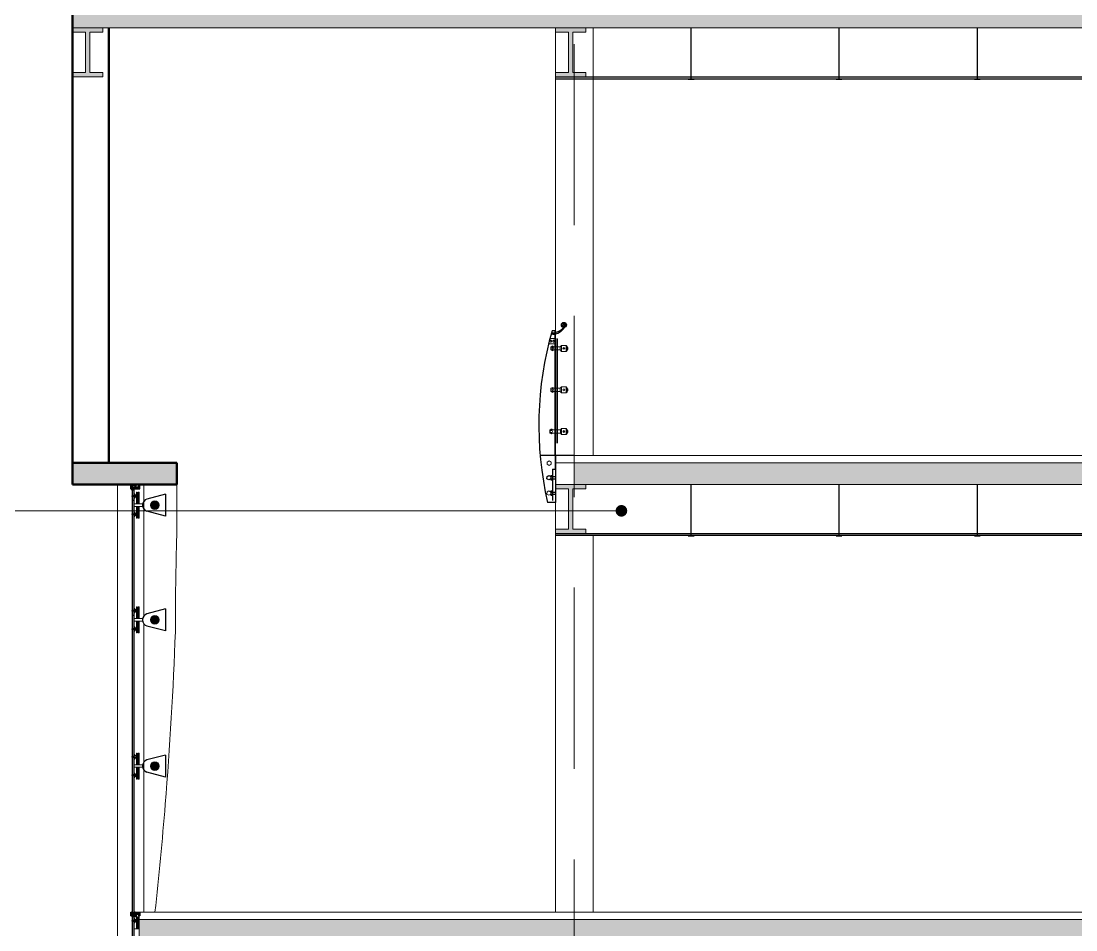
# Model space of a CAD drawing. Header units: millimetres. Extents: x 1135 to 1350, y 205 to 283.
# Drawn here: x 1302.91 to 1310.19, y 235.03 to 241.3 of the extents above; entities that cross this region are included whole.
import ezdxf

# ---------------------------------------------------------------- set-up
doc = ezdxf.new("R2010")
doc.units = ezdxf.units.MM
doc.header["$LTSCALE"] = 10
doc.linetypes.add('DASHED2', pattern=[0.375, 0.25, -0.125])
doc.layers.get('0').update_dxf_attribs({"color": 90})
for name, color, linetype in [('1', 130, 'Continuous'), ('CIEL', 8, 'Continuous'), ('DATA', 9, 'Continuous'), ('ESCALERA', 90, 'Continuous'), ('FONDO', 8, 'Continuous'), ('TEX1', 90, 'Continuous'), ('VIDRO', 140, 'Continuous')]:
    doc.layers.add(name, color=color, linetype=linetype)
for name, color, linetype, lineweight in [('A-perf', 180, 'Continuous', 9), ('cinza 03', 252, 'Continuous', 13), ('COTA', 90, 'Continuous', 9), ('HACHT', 90, 'Continuous', 9), ('linha estutura', 252, 'Continuous', 13), ('PAREDES 2', 50, 'Continuous', 50), ('pn 02', 16, 'Continuous', 20), ('PN-01', 90, 'Continuous', 13), ('TEXTOS', 90, 'Continuous', 9)]:
    doc.layers.add(name, color=color, linetype=linetype, lineweight=lineweight)

# ---------------------------------------------------------------- blocks, each defined once
blk = doc.blocks.new('A$C43351A97')
at = {"layer": 'DATA'}
for p, q in [((0, 0.99), (0, 3.49)), ((0, 3.49), (0.53, 3.49)), ((3.53, 0.99), (0, 0.99)), ((0.07, 3.4), (0.06, 3.37)), ((0.06, 3.37), (0.06, 3.05)), ((0.06, 3.05), (0.07, 3.02)), ((0.09, 3.42), (0.07, 3.4)), ((0.07, 3.31), (0.07, 3.13)), ((0.07, 3.02), (0.09, 3)), ((0.11, 2.92), (0.08, 2.9)), ((0.08, 2.9), (0.08, 2.87)), ((0.08, 2.87), (0.08, 1.13)), ((0.08, 1.13), (0.08, 1.1)), ((0.08, 1.1), (0.11, 1.08)), ((0.13, 3.43), (0.09, 3.42)), ((0.09, 3), (0.13, 2.99)), ((0.14, 2.93), (0.11, 2.92)), ((0.11, 1.08), (0.14, 1.07)), ((0.48, 3.43), (0.13, 3.43)), ((0.46, 3.42), (0.13, 3.36)), ((0.13, 3.08), (0.46, 3.02)), ((0.13, 2.99), (0.48, 2.99)), ((0.53, 2.93), (0.14, 2.93)), ((0.14, 1.07), (2.94, 1.07)), ((0.18, 3.27), (0.3, 3.34)), ((0.3, 3.09), (0.18, 3.16)), ((0.29, 3.32), (0.19, 3.26)), ((0.19, 3.18), (0.29, 3.11)), ((0.26, 2.75), (0.26, 2.19)), ((0.61, 2.75), (0.26, 2.75)), ((0.26, 2.19), (2.73, 2.19)), ((0.32, 3.27), (0.32, 3.3)), ((0.61, 3.27), (0.32, 3.27)), ((0.32, 3.17), (0.61, 3.17)), ((0.32, 3.13), (0.32, 3.17)), ((0.34, 3.32), (0.34, 3.28)), ((0.34, 3.28), (0.43, 3.28)), ((0.34, 3.15), (0.34, 3.11)), ((0.43, 3.15), (0.34, 3.15)), ((0.39, 2.38), (0.39, 2.56)), ((0.43, 3.28), (0.46, 3.42)), ((0.46, 3.02), (0.43, 3.15)), ((0.45, 2.63), (0.86, 2.63)), ((2.73, 2.31), (0.45, 2.31)), ((0.48, 3.41), (0.48, 3.43)), ((0.48, 3.39), (0.48, 3.41)), ((0.49, 3.38), (0.48, 3.39)), ((0.48, 3.03), (0.49, 3.04)), ((0.48, 3.02), (0.48, 3.03)), ((0.48, 2.99), (0.48, 3.02)), ((0.51, 3.38), (0.49, 3.38)), ((0.49, 3.04), (0.51, 3.04)), ((0.52, 3.38), (0.51, 3.38)), ((0.51, 3.04), (0.52, 3.04)), ((0.53, 3.39), (0.52, 3.38)), ((0.52, 3.04), (0.53, 3.03)), ((0.53, 3.49), (0.53, 3.41)), ((0.53, 3.41), (0.53, 3.39)), ((0.53, 3.03), (0.53, 3.02)), ((0.53, 3.02), (0.53, 2.93)), ((0.61, 3.5), (0.61, 3.27)), ((0.86, 3.5), (0.61, 3.5)), ((0.61, 3.17), (0.61, 2.75)), ((0.73, 3.38), (0.86, 3.38)), ((0.73, 2.75), (0.73, 3.38)), ((0.86, 2.75), (0.73, 2.75)), ((0.86, 3.38), (0.86, 3.5)), ((0.86, 2.63), (0.86, 2.75)), ((4.83, 4), (2.1, 3.5)), ((2.1, 4), (4.83, 3.5)), ((2.1, 4), (2.1, 3.5)), ((4.83, 4), (2.1, 4)), ((2.1, 3.5), (4.83, 3.5)), ((2.73, 2.41), (2.73, 2.31)), ((2.73, 2.19), (2.73, 2.09)), ((2.95, 2.47), (2.79, 2.47)), ((2.79, 2.03), (2.95, 2.03)), ((2.88, 2.32), (2.92, 2.31)), ((2.95, 2.39), (2.89, 2.39)), ((2.89, 2.18), (2.93, 2.19)), ((2.9, 2.39), (2.95, 2.41)), ((5.59, 2.31), (2.9, 2.31)), ((2.9, 2.19), (3.54, 2.19)), ((2.96, 2.12), (2.9, 2.12)), ((2.95, 2.09), (2.9, 2.11)), ((2.92, 2.31), (3.03, 2.31)), ((2.93, 2.19), (3.02, 2.19)), ((2.94, 1.07), (2.97, 1.08)), ((2.97, 1.08), (2.99, 1.1)), ((2.98, 3.5), (2.98, 2.42)), ((5.21, 3.5), (2.98, 3.5)), ((2.99, 1.97), (2.99, 2.08)), ((2.99, 1.1), (3, 1.13)), ((3, 1.43), (3.02, 1.49)), ((3, 1.13), (3, 1.43)), ((3.02, 1.49), (3.06, 1.54)), ((3.05, 2.16), (3.05, 1.97)), ((3.05, 1.97), (3.74, 1.97)), ((3.06, 3.42), (5.17, 3.42)), ((3.06, 2.35), (3.06, 3.42)), ((3.06, 1.54), (3.13, 1.56)), ((3.07, 1.46), (3.06, 1.43)), ((3.06, 1.43), (3.06, 1.12)), ((3.06, 1.12), (3.07, 1.09)), ((3.09, 1.48), (3.07, 1.46)), ((3.07, 1.09), (3.09, 1.06)), ((3.08, 1.38), (3.08, 1.19)), ((3.62, 1.87), (3.09, 1.87)), ((3.13, 1.49), (3.09, 1.48)), ((3.09, 1.06), (3.13, 1.05)), ((3.13, 1.56), (3.53, 1.56)), ((3.48, 1.49), (3.13, 1.49)), ((3.13, 1.05), (3.48, 1.05)), ((3.47, 1.48), (3.14, 1.43)), ((3.14, 1.14), (3.47, 1.09)), ((3.19, 1.34), (3.3, 1.41)), ((3.3, 1.15), (3.19, 1.23)), ((3.2, 1.32), (3.3, 1.39)), ((3.3, 1.18), (3.2, 1.24)), ((3.33, 1.37), (3.33, 1.33)), ((3.33, 1.33), (3.74, 1.33)), ((3.33, 1.23), (3.33, 1.2)), ((3.71, 1.23), (3.33, 1.23)), ((3.34, 1.39), (3.34, 1.35)), ((3.34, 1.35), (3.43, 1.35)), ((3.34, 1.22), (3.34, 1.18)), ((3.43, 1.22), (3.34, 1.22)), ((3.43, 1.35), (3.47, 1.48)), ((3.47, 1.09), (3.43, 1.22)), ((3.48, 1.47), (3.48, 1.49)), ((3.48, 1.46), (3.48, 1.47)), ((3.49, 1.45), (3.48, 1.46)), ((3.48, 1.09), (3.49, 1.1)), ((3.48, 1.08), (3.48, 1.09)), ((3.48, 1.05), (3.48, 1.08)), ((3.51, 1.44), (3.49, 1.45)), ((3.49, 1.1), (3.51, 1.1)), ((3.52, 1.45), (3.51, 1.44)), ((3.51, 1.1), (3.52, 1.1)), ((3.53, 1.46), (3.52, 1.45)), ((3.52, 1.1), (3.53, 1.09)), ((3.53, 1.56), (3.53, 1.47)), ((3.53, 1.47), (3.53, 1.46)), ((3.53, 1.09), (3.53, 1.08)), ((3.53, 1.08), (3.53, 0.99)), ((3.54, 2.19), (3.54, 2.09)), ((4.17, 0.88), (3.57, 0.96)), ((3.61, 2.03), (3.7, 2.03)), ((3.62, 1.51), (3.62, 1.87)), ((3.62, 1.09), (3.67, 1.09)), ((3.62, 1.03), (3.62, 1.09)), ((3.64, 2.18), (3.68, 2.19)), ((3.65, 2.19), (5.59, 2.19)), ((3.71, 2.12), (3.65, 2.12)), ((3.7, 2.09), (3.65, 2.11)), ((3.84, 1), (3.65, 1)), ((3.67, 1.09), (3.71, 1.23)), ((3.68, 2.19), (3.77, 2.19)), ((3.71, 1.87), (3.71, 1.51)), ((3.74, 1.87), (3.71, 1.87)), ((3.71, 1.51), (3.8, 1.51)), ((3.74, 1.97), (3.74, 2.08)), ((3.74, 1.33), (3.74, 1.39)), ((3.8, 2.16), (3.8, 1.94)), ((3.87, 1.33), (3.8, 1.09)), ((3.8, 1.09), (3.87, 1.09)), ((3.96, 1.49), (3.86, 1.32)), ((3.87, 1.45), (3.87, 1.33)), ((3.87, 1.09), (3.87, 1.03)), ((3.97, 1.27), (3.97, 1.05)), ((4.17, 1.34), (4.02, 1.5)), ((4.07, 1.05), (4.07, 1.27)), ((4.17, 0), (4.17, 1.5)), ((5.36, 1.5), (4.17, 1.5)), ((4.83, 3.5), (4.83, 4)), ((5.3, 3.19), (5.03, 2.71)), ((5.03, 2.71), (5.03, 2.35)), ((5.11, 2.69), (5.37, 3.14)), ((5.11, 2.35), (5.11, 2.69)), ((5.17, 3.42), (5.3, 3.19)), ((5.17, 0), (5.17, 1.5)), ((5.17, 0.86), (5.67, 0.94)), ((5.37, 3.24), (5.21, 3.5)), ((5.36, 3.5), (5.36, 3.28)), ((5.61, 3.5), (5.36, 3.5)), ((5.36, 3.1), (5.36, 2.93)), ((5.36, 1.57), (5.36, 1.4)), ((5.36, 1.23), (5.36, 1)), ((5.36, 1), (5.61, 1)), ((5.38, 3.25), (5.41, 3.25)), ((5.41, 3.13), (5.38, 3.13)), ((5.38, 1.38), (5.41, 1.38)), ((5.41, 1.25), (5.38, 1.25)), ((5.41, 3.29), (5.5, 3.29)), ((5.41, 3.25), (5.41, 3.29)), ((5.41, 3.09), (5.41, 3.13)), ((5.41, 3.1), (5.41, 3.09)), ((5.6, 3.09), (5.41, 3.09)), ((5.41, 1.41), (5.6, 1.41)), ((5.41, 1.38), (5.41, 1.41)), ((5.41, 1.21), (5.41, 1.25)), ((5.5, 1.21), (5.41, 1.21)), ((5.46, 3), (5.65, 3)), ((5.46, 2.93), (5.46, 3)), ((5.46, 1.5), (5.46, 1.57)), ((5.65, 1.5), (5.46, 1.5)), ((5.5, 3.29), (5.63, 3.16)), ((5.63, 1.34), (5.5, 1.21)), ((5.61, 3.32), (5.61, 3.5)), ((5.64, 3.29), (5.61, 3.32)), ((5.61, 1.18), (5.64, 1.21)), ((5.61, 1), (5.61, 1.18)), ((5.66, 3.31), (5.64, 3.29)), ((5.64, 1.21), (5.66, 1.19)), ((5.65, 3.5), (6.23, 3.5)), ((5.73, 3.45), (5.65, 3.47)), ((5.65, 3), (5.65, 3)), ((5.65, 3), (5.65, 2.38)), ((5.65, 2.13), (5.65, 1.5)), ((5.65, 1.03), (5.73, 1.05)), ((6.23, 1), (5.65, 1)), ((5.72, 3.31), (5.66, 3.31)), ((5.66, 1.19), (5.72, 1.19)), ((6.2, 0.94), (5.67, 0.94)), ((5.73, 3.29), (5.73, 3.45)), ((5.73, 1.05), (5.73, 1.21)), ((5.77, 1.44), (5.77, 3.06)), ((5.77, 3.06), (5.95, 3.06)), ((5.95, 1.44), (5.77, 1.44)), ((6.19, 3.45), (5.81, 3.43)), ((5.81, 3.43), (5.81, 3.29)), ((5.81, 1.21), (5.81, 1.07)), ((5.81, 1.07), (6.19, 1.05)), ((5.92, 3.23), (5.82, 3.28)), ((5.82, 1.22), (5.92, 1.27)), ((5.95, 3.06), (5.95, 3.17)), ((5.95, 1.33), (5.95, 1.44)), ((6.17, 2.25), (6.19, 2.83)), ((6.19, 1.68), (6.17, 2.25)), ((6.19, 2.83), (6.19, 3.45)), ((6.19, 1.05), (6.19, 1.68)), ((6.23, 3.5), (6.23, 1))]:
    blk.add_line(p, q, dxfattribs=at)
blk.add_circle((5.12, 3.76), 0.243, dxfattribs=at)
for centre, radius, start, end in [((0.13, 3.3), 0.0625, 90, 168.61954), ((0.13, 3.14), 0.0625, 191.38046, 270), ((0.24, 3.22), 0.0784, 135.87573, 224.12427), ((0.22, 3.22), 0.0469, 124.43657, 235.56343), ((0.3, 3.3), 0.025, 360, 124.43657), ((0.3, 3.13), 0.025, 235.56343, 360), ((0.31, 3.32), 0.0272, 0, 124.43657), ((0.31, 3.11), 0.0272, 235.56343, 360), ((0.45, 2.56), 0.0625, 90, 180), ((0.45, 2.38), 0.0625, 180, 270), ((2.79, 2.41), 0.0625, 90, 180), ((2.79, 2.09), 0.0625, 180, 270), ((2.9, 2.35), 0.041, 90, 270), ((2.89, 2.35), 0.0312, 90, 254.96712), ((2.9, 2.15), 0.041, 90, 270), ((2.9, 2.15), 0.031, 105.99545, 270.00455), ((2.95, 2.44), 0.03, 270, 90), ((2.95, 2.42), 0.0312, 270, 0), ((2.95, 2.06), 0.03, 270, 90), ((2.96, 2.08), 0.031, 359.99877, 90.00123), ((3.09, 1.97), 0.094, 179.9974, 270.00108), ((3.02, 2.16), 0.031, 360, 90), ((3.03, 2.35), 0.0312, 270, 0), ((3.05, 2.16), 0.00000125, 180, 0), ((3.14, 1.37), 0.0625, 90, 168.61954), ((3.14, 1.2), 0.0625, 191.38046, 270), ((3.24, 1.28), 0.0784, 135.87573, 224.12427), ((3.23, 1.28), 0.0469, 124.35561, 235.64439), ((3.32, 1.39), 0.0272, 360, 124.43657), ((3.31, 1.37), 0.025, 359.99613, 124.00387), ((3.31, 1.2), 0.025, 235.73155, 359.72194), ((3.32, 1.18), 0.0272, 235.56343, 360), ((3.61, 2.09), 0.0625, 180, 270), ((3.57, 1.08), 0.039, 0.1803, 180), ((3.57, 1), 0.039, 180, 262.07308), ((3.65, 2.15), 0.041, 90, 270), ((3.65, 2.15), 0.0309, 105.33705, 270.12763), ((3.74, 1.51), 0.125, 180, 270), ((3.65, 1.03), 0.03, 180, 224.98847), ((3.65, 1.03), 0.03, 224.98847, 270.01153), ((3.7, 2.06), 0.031, 270, 90), ((3.71, 2.08), 0.031, 360, 90), ((3.74, 1.94), 0.062, 270, 360), ((3.77, 2.16), 0.031, 0, 90), ((3.8, 1.45), 0.062, 360, 90), ((3.84, 1.03), 0.03, 270, 0.00477), ((3.99, 1.47), 0.037, 43.0014, 150), ((4.02, 1.25), 0.0537, 21.45883, 158.54117), ((4.02, 1.07), 0.0537, 201.45883, 338.54117), ((5.07, 2.35), 0.04, 180, 0), ((5.38, 3.28), 0.025, 180, 270), ((5.38, 3.1), 0.025, 90, 180), ((5.41, 2.93), 0.05, 180, 0), ((5.41, 1.57), 0.05, 0, 180), ((5.38, 1.4), 0.025, 180, 270), ((5.38, 1.23), 0.025, 90, 180), ((5.29, 3.19), 0.0938, 330, 30), ((5.87, 3.71), 0.337, 118.30351, 217.999), ((5.59, 2.38), 0.0625, 270, 0), ((5.59, 2.13), 0.0625, 0, 90), ((5.6, 3.13), 0.0414, 270, 45), ((5.6, 1.37), 0.0414, 315, 90), ((5.65, 3.49), 0.015, 90, 256.26192), ((5.65, 1.02), 0.015, 103.73808, 270), ((5.77, 3.3), 0.05, 166.11346, 339.89449), ((5.77, 1.2), 0.05, 20.10551, 193.88654), ((5.77, 3.29), 0.04, 180, 0), ((5.77, 1.21), 0.04, 0, 180), ((5.89, 3.17), 0.0625, 360, 60), ((5.89, 1.33), 0.0625, 300, 360)]:
    blk.add_arc(centre, radius, start, end, dxfattribs=at)

msp = doc.modelspace()

# ---------------------------------------------------------------- hatches: boundary and pattern name
at = {"layer": '1'}
h = msp.add_hatch(dxfattribs=at)
h.set_pattern_fill('LINE', color=256, scale=0.022502, angle=45, style=0)
h.set_pattern_definition([(45, (1113.0071196, 270.6107333), (-0.001988936716, 0.001988936716), [])])
h.paths.add_polyline_path([(1303.8635, 237.9582, 0.528848), (1303.8252, 237.9842), (1303.8091, 237.9677, 1.19142)])
h = msp.add_hatch(dxfattribs=at)
h.set_pattern_fill('LINE', color=256, scale=0.022502, angle=45, style=0)
h.set_pattern_definition([(45, (1113.0071196, 269.8192487), (-0.001988936716, 0.001988936716), [])])
h.paths.add_polyline_path([(1303.8635, 237.1667, 0.528848), (1303.8252, 237.1927), (1303.8091, 237.1762, 1.19142)])
h = msp.add_hatch(dxfattribs=at)
h.set_pattern_fill('LINE', color=256, scale=0.022502, angle=45, style=0)
h.set_pattern_definition([(45, (1113.0071196, 268.8109154), (-0.001988936716, 0.001988936716), [])])
h.paths.add_polyline_path([(1303.8635, 236.1583, 0.528848), (1303.8252, 236.1844), (1303.8091, 236.1679, 1.19142)])
at = {"layer": 'cinza 03'}
h = msp.add_hatch(dxfattribs=at)
h.set_pattern_fill('LINE', color=256, scale=0.014873, angle=90, style=0)
h.set_pattern_definition([(90, (-1957.9210344, -1192.6279192), (0.0018591344764, 1e-19), [])])
h.paths.add_polyline_path([(1306.6143, 239.0398), (1306.6076, 239.0398), (1306.6076, 239.1049), (1306.6143, 239.1049)])
h.paths.add_polyline_path([(1306.6143, 238.4661), (1306.6076, 238.4661), (1306.6076, 239.0398), (1306.6143, 239.0398)])
h.paths.add_polyline_path([(1306.6143, 238.3865), (1306.6076, 238.3865), (1306.6076, 238.4661), (1306.6143, 238.4661)])
h = msp.add_hatch(color=256, dxfattribs=at)
edge = h.paths.add_edge_path()
edge.add_arc((1306.6568, 239.0398), 0.00205, 0, 360)
at = {"layer": 'ESCALERA', "ltscale": 0.1}
h = msp.add_hatch(color=256, dxfattribs=at)
h.paths.add_polyline_path([(1306.6568, 239.2186, -0.429246), (1306.6749, 239.2014, -0.019142), (1306.6748, 239.2001), (1306.6568, 239.2001)])
h.paths.add_polyline_path([(1306.6568, 239.2186), (1306.6568, 239.2001), (1306.6406, 239.2001, -0.019142), (1306.6406, 239.2014, -0.399339)])
h.paths.add_polyline_path([(1306.6568, 239.2001), (1306.6748, 239.2001, -0.406762), (1306.6568, 239.1843)])
h.paths.add_polyline_path([(1306.6406, 239.2014, -0.060174), (1306.641, 239.2055), (1306.6568, 239.1979), (1306.6568, 239.1843, -0.399339)])
at = {"layer": 'HACHT'}
h = msp.add_hatch(color=256, dxfattribs=at)
h.paths.add_polyline_path([(1303.9874, 238.25), (1303.2681, 238.25), (1303.2681, 238.1), (1303.6713, 238.1, -0.263734), (1303.6746, 238.1), (1303.9874, 238.1)])
h.paths.add_polyline_path([(1303.9874, 244.6), (1303.6746, 244.6, -0.263734), (1303.6713, 244.6), (1303.2681, 244.6), (1303.2681, 244.4), (1303.9874, 244.4)])
h.paths.add_polyline_path([(1314.7287, 241.4), (1303.2681, 241.4), (1303.2681, 241.25), (1303.4781, 241.25), (1314.7287, 241.25)])
h.paths.add_polyline_path([(1317.4037, 241.4), (1314.7287, 241.4), (1314.7287, 241.25), (1317.4037, 241.25)])
h.paths.add_polyline_path([(1324.6001, 242.9676), (1325.4787, 242.9676), (1325.4787, 243.1176), (1324.2787, 243.1176), (1324.2787, 242.9324), (1324.0087, 242.9324), (1324.0087, 242.7471), (1323.7387, 242.7471), (1323.7387, 242.5618), (1323.4687, 242.5618), (1323.4687, 242.3765), (1323.1987, 242.3765), (1323.1987, 242.1912), (1322.9287, 242.1912), (1322.9287, 242.0059), (1322.6587, 242.0059), (1322.6587, 241.8206), (1322.3887, 241.8206), (1322.3887, 241.6353), (1322.1187, 241.6353), (1322.1187, 241.4), (1318.2287, 241.4), (1318.2287, 241.25), (1322.0244, 241.25), (1322.0973, 241.25)])
h.paths.add_polyline_path([(1324.6001, 246.1176), (1325.4787, 246.1176), (1325.4787, 246.2676), (1324.2787, 246.2676), (1324.2787, 246.0824), (1324.0087, 246.0824), (1324.0087, 245.8971), (1323.7387, 245.8971), (1323.7387, 245.7118), (1323.4687, 245.7118), (1323.4687, 245.5265), (1323.1987, 245.5265), (1323.1987, 245.3412), (1322.9287, 245.3412), (1322.9287, 245.1559), (1322.6587, 245.1559), (1322.6587, 244.9706), (1322.3887, 244.9706), (1322.3887, 244.7853), (1322.1187, 244.7853), (1322.1187, 244.55), (1318.2287, 244.55), (1318.2287, 244.35), (1322.0244, 244.35)])
h.paths.add_polyline_path([(1317.4037, 247.7), (1303.7287, 247.7), (1303.7287, 247.5524), (1303.7294, 247.55), (1317.4037, 247.55)])
h.paths.add_polyline_path([(1324.6001, 249.2676), (1325.4787, 249.2676), (1325.4787, 249.4176), (1324.2787, 249.4176), (1324.2787, 249.2324), (1324.0087, 249.2324), (1324.0087, 249.0471), (1323.7387, 249.0471), (1323.7387, 248.8618), (1323.4687, 248.8618), (1323.4687, 248.6765), (1323.1987, 248.6765), (1323.1987, 248.4912), (1322.9287, 248.4912), (1322.9287, 248.3059), (1322.6587, 248.3059), (1322.6587, 248.1206), (1322.3887, 248.1206), (1322.3887, 247.9353), (1322.1187, 247.9353), (1322.1187, 247.7), (1318.2287, 247.7), (1318.2287, 247.55), (1322.0244, 247.55), (1322.0973, 247.55)])
h.paths.add_polyline_path([(1322.1076, 241.5044), (1322.339, 241.5044), (1322.339, 241.6844), (1322.1076, 241.6844)], flags=25)
h.paths.add_polyline_path([(1322.1076, 247.8044), (1322.339, 247.8044), (1322.339, 247.9844), (1322.1076, 247.9844)], flags=25)
h = msp.add_hatch(color=256, dxfattribs=at)
h.paths.add_polyline_path([(1317.4037, 231.95), (1314.7287, 231.95), (1314.7287, 231.8), (1314.8337, 231.8), (1317.4037, 231.8)])
h.paths.add_polyline_path([(1322.7287, 232.2333), (1322.7287, 232.5559), (1322.6587, 232.5559), (1322.6587, 232.3706), (1322.3887, 232.3706), (1322.3887, 232.1853), (1322.1187, 232.1853), (1322.1187, 231.95), (1318.2287, 231.95), (1318.2287, 231.75), (1322.0244, 231.75)])
h.paths.add_polyline_path([(1324.6001, 233.5176), (1325.4787, 233.5176), (1325.4787, 233.6676), (1324.2787, 233.6676), (1324.2787, 233.4824), (1324.0087, 233.4824), (1324.0087, 233.2971), (1323.7387, 233.2971), (1323.7387, 233.1118), (1323.4687, 233.1118), (1323.4687, 232.9265), (1323.1987, 232.9265), (1323.1987, 232.7412), (1322.9287, 232.7412), (1322.9287, 232.5559), (1322.7287, 232.5559), (1322.7287, 232.2333)])
h.paths.add_polyline_path([(1324.6001, 236.6676), (1325.4787, 236.6676), (1325.4787, 236.8176), (1324.2787, 236.8176), (1324.2787, 236.6324), (1324.0087, 236.6324), (1324.0087, 236.4471), (1323.7387, 236.4471), (1323.7387, 236.2618), (1323.4687, 236.2618), (1323.4687, 236.0765), (1323.1987, 236.0765), (1323.1987, 235.8912), (1322.9287, 235.8912), (1322.9287, 235.7059), (1322.7287, 235.7059), (1322.7287, 235.3833)])
h.paths.add_polyline_path([(1322.7287, 235.3833), (1322.7287, 235.7059), (1322.6587, 235.7059), (1322.6587, 235.5206), (1322.3887, 235.5206), (1322.3887, 235.3353), (1322.1187, 235.3353), (1322.1187, 235.1), (1318.2287, 235.1), (1318.2287, 234.95), (1322.0244, 234.95), (1322.0973, 234.95)])
h.paths.add_polyline_path([(1317.4037, 235.1), (1314.7287, 235.1), (1314.7287, 234.95), (1314.8337, 234.95), (1317.4037, 234.95)])
h.paths.add_polyline_path([(1314.7287, 235.1), (1306.7287, 235.1), (1306.7287, 234.95), (1306.8087, 234.95), (1314.7287, 234.95)])
h.paths.add_polyline_path([(1306.7287, 235.1), (1303.7287, 235.1), (1303.7287, 234.95), (1306.7287, 234.95)])
h.paths.add_polyline_path([(1306.7287, 238.25), (1306.7287, 238.1), (1306.8087, 238.1), (1314.7287, 238.1), (1314.7287, 238.25)])
h.paths.add_polyline_path([(1317.4037, 238.25), (1314.7287, 238.25), (1314.7287, 238.1), (1314.8337, 238.1), (1317.4037, 238.1)])
h.paths.add_polyline_path([(1322.7287, 238.5333), (1322.7287, 238.8559), (1322.6587, 238.8559), (1322.6587, 238.6706), (1322.3887, 238.6706), (1322.3887, 238.4853), (1322.1187, 238.4853), (1322.1187, 238.25), (1318.2287, 238.25), (1318.2287, 238.05), (1322.0244, 238.05)])
at = {"layer": 'pn 02'}
for points in [[(1303.2681, 240.9425), (1303.2681, 240.9125), (1303.4781, 240.9125), (1303.4781, 240.9425), (1303.3881, 240.9425), (1303.3881, 241.22), (1303.4781, 241.22), (1303.4781, 241.25), (1303.2681, 241.25), (1303.2681, 241.22), (1303.3581, 241.22), (1303.3581, 240.9425)], [(1306.5987, 240.9425), (1306.5987, 240.9125), (1306.8087, 240.9125), (1306.8087, 240.9425), (1306.7187, 240.9425), (1306.7187, 241.22), (1306.8087, 241.22), (1306.8087, 241.25), (1306.5987, 241.25), (1306.5987, 241.22), (1306.6887, 241.22), (1306.6887, 240.9425)], [(1306.5987, 237.7925), (1306.5987, 237.7625), (1306.8087, 237.7625), (1306.8087, 237.7925), (1306.7187, 237.7925), (1306.7187, 238.07), (1306.8087, 238.07), (1306.8087, 238.1), (1306.5987, 238.1), (1306.5987, 238.07), (1306.6887, 238.07), (1306.6887, 237.7925)]]:
    msp.add_hatch(color=256, dxfattribs=at).paths.add_polyline_path(points)

# ---------------------------------------------------------------- linework, layer by layer
for p, q in [((1303.91, 238.0341), (1303.7812, 238.0003)), ((1303.91, 238.0341), (1303.91, 237.8822)), ((1303.91, 237.8822), (1303.7812, 237.916)), ((1303.91, 237.2426), (1303.7812, 237.2088)), ((1303.91, 237.2426), (1303.91, 237.0907)), ((1303.91, 237.0907), (1303.7812, 237.1245)), ((1303.91, 236.2343), (1303.7812, 236.2005)), ((1303.91, 236.2343), (1303.91, 236.0824)), ((1303.91, 236.0824), (1303.7812, 236.1162))]:
    msp.add_line(p, q)
for centre in [(1303.7944, 237.9582), (1303.7944, 237.1667), (1303.7944, 236.1583)]:
    msp.add_arc(centre, 0.0442, 107.41068, 252.58932)
at = {"layer": 'A-perf'}
for p, q in [((1303.76, 237.3864), (1303.76, 238.1)), ((1303.9874, 237.75), (1303.9874, 238.1)), ((1303.76, 237.1944), (1303.76, 237.3864)), ((1303.76, 235.9422), (1303.76, 237.1389)), ((1303.76, 235.15), (1303.76, 235.9422))]:
    msp.add_line(p, q, dxfattribs=at)
at = {"layer": 'A-perf', "color": 8}
for centre, radius in [((1303.8355, 237.9582), 0.03), ((1303.8355, 237.9582), 0.028), ((1303.8355, 237.1667), 0.03), ((1303.8355, 237.1667), 0.028), ((1303.8355, 236.1583), 0.03), ((1303.8355, 236.1583), 0.028)]:
    msp.add_circle(centre, radius, dxfattribs=at)
at = {"layer": 'A-perf'}
for centre, radius, start, end in [((1328.4826, 237.045), 24.5054, 178.35147, 179.90334), ((1277.3659, 238.0426), 26.6286, 355.37318, 357.94196), ((1277.3659, 238.0426), 26.6286, 353.76369, 355.37318)]:
    msp.add_arc(centre, radius, start, end, dxfattribs=at)
at = {"layer": 'CIEL'}
for p, q in [((1306.5987, 240.9125), (1314.5727, 240.9125)), ((1306.5987, 240.9), (1314.5727, 240.9)), ((1307.5156, 240.8957), (1307.5554, 240.8957)), ((1308.5355, 240.8957), (1308.5752, 240.8957)), ((1309.49, 240.8957), (1309.5297, 240.8957)), ((1306.5987, 237.7625), (1314.5727, 237.7625)), ((1306.5987, 237.75), (1314.5727, 237.75)), ((1307.5156, 237.7457), (1307.5554, 237.7457)), ((1308.5355, 237.7457), (1308.5752, 237.7457)), ((1309.49, 237.7457), (1309.5297, 237.7457))]:
    msp.add_line(p, q, dxfattribs=at)
at = {"layer": 'cinza 03'}
for p, q in [((1306.5965, 239.1074), (1306.5609, 239.1074)), ((1306.6131, 239.1049), (1306.6076, 239.1049)), ((1306.5965, 239.0714), (1306.5518, 239.0714)), ((1306.6311, 239.0512), (1306.5665, 239.0512)), ((1306.5665, 239.0512), (1306.5665, 239.0286)), ((1306.5665, 239.0286), (1306.6311, 239.0286)), ((1306.6404, 239.0604), (1306.6311, 239.0512)), ((1306.6311, 239.0286), (1306.6311, 239.0512)), ((1306.6311, 239.0286), (1306.6404, 239.0189)), ((1306.6733, 239.0604), (1306.6404, 239.0604)), ((1306.6404, 239.0604), (1306.6404, 239.0189)), ((1306.6733, 239.0189), (1306.6404, 239.0189)), ((1306.68, 239.0522), (1306.6733, 239.0604)), ((1306.6733, 239.0604), (1306.6733, 239.0189)), ((1306.6733, 239.0189), (1306.68, 239.0254)), ((1306.68, 239.0522), (1306.68, 239.0254)), ((1306.6845, 239.0466), (1306.68, 239.0466)), ((1306.6845, 239.0325), (1306.68, 239.0325)), ((1306.6845, 239.0466), (1306.6845, 239.0325)), ((1306.6311, 238.7644), (1306.5665, 238.7644)), ((1306.5665, 238.7644), (1306.5665, 238.7418)), ((1306.5665, 238.7418), (1306.6311, 238.7418)), ((1306.6404, 238.7736), (1306.6311, 238.7644)), ((1306.6311, 238.7418), (1306.6311, 238.7644)), ((1306.6311, 238.7418), (1306.6404, 238.7321)), ((1306.6733, 238.7736), (1306.6404, 238.7736)), ((1306.6404, 238.7736), (1306.6404, 238.7321)), ((1306.6733, 238.7321), (1306.6404, 238.7321)), ((1306.68, 238.7654), (1306.6733, 238.7736)), ((1306.6733, 238.7736), (1306.6733, 238.7321)), ((1306.6733, 238.7321), (1306.68, 238.7386)), ((1306.68, 238.7654), (1306.68, 238.7386)), ((1306.6845, 238.7598), (1306.68, 238.7598)), ((1306.6845, 238.7457), (1306.68, 238.7457)), ((1306.6845, 238.7598), (1306.6845, 238.7457)), ((1306.5594, 238.4774), (1306.6351, 238.4774)), ((1306.5594, 238.4774), (1306.5594, 238.4547)), ((1306.5594, 238.4547), (1306.6351, 238.4547)), ((1306.6404, 238.487), (1306.6351, 238.4774)), ((1306.6351, 238.4547), (1306.6351, 238.4774)), ((1306.6404, 238.4454), (1306.6351, 238.4547)), ((1306.6404, 238.487), (1306.6404, 238.4454)), ((1306.6733, 238.487), (1306.6404, 238.487)), ((1306.6733, 238.4454), (1306.6404, 238.4454)), ((1306.68, 238.4787), (1306.6733, 238.487)), ((1306.6733, 238.487), (1306.6733, 238.4454)), ((1306.6733, 238.4454), (1306.68, 238.4519)), ((1306.68, 238.4787), (1306.68, 238.4519)), ((1306.6845, 238.4732), (1306.68, 238.4732)), ((1306.6845, 238.4591), (1306.68, 238.4591)), ((1306.6845, 238.4732), (1306.6845, 238.4591))]:
    msp.add_line(p, q, dxfattribs=at)
for points in [[(1306.5667, 239.0955), (1306.5721, 239.0924), (1306.5721, 239.0862), (1306.5667, 239.083), (1306.5613, 239.0862), (1306.5613, 239.0924)], [(1306.5864, 239.0955), (1306.5918, 239.0924), (1306.5918, 239.0862), (1306.5864, 239.083), (1306.581, 239.0862), (1306.581, 239.0924)]]:
    msp.add_lwpolyline(points, close=True, dxfattribs=at)
for centre, radius in [((1306.5667, 239.0893), 0.00624), ((1306.5864, 239.0893), 0.00624), ((1306.5799, 239.04), 0.00624), ((1306.6568, 239.0398), 0.00624), ((1306.6568, 239.0398), 0.00205), ((1306.5799, 238.7531), 0.00624), ((1306.6568, 238.7529), 0.00624), ((1306.5714, 238.4661), 0.00764), ((1306.6568, 238.4663), 0.00624), ((1306.6568, 238.4663), 0.00205)]:
    msp.add_circle(centre, radius, dxfattribs=at)
for centre, radius, start, end in [((1306.5795, 239.051), 0.00604, 1.59643, 178.40357), ((1306.5795, 239.0287), 0.00604, 180.75658, 359.24342), ((1306.5795, 238.7642), 0.00604, 1.59643, 178.40357), ((1306.5795, 238.7419), 0.00604, 180.75658, 359.24342), ((1306.5711, 238.4557), 0.00487, 191.14955, 348.85045), ((1306.5718, 238.4774), 0.00487, 359.77035, 180.22965)]:
    msp.add_arc(centre, radius, start, end, dxfattribs=at)
at = {"layer": 'COTA'}
msp.add_line((1307.0171, 237.919), (1299.4804, 237.919), dxfattribs=at)
at = {"layer": 'COTA', "const_width": 0.04}
msp.add_lwpolyline([(1307.0542, 237.939, 1), (1307.0542, 237.899, 1)], format="xyb", close=True, dxfattribs=at)
at = {"layer": 'ESCALERA'}
for p, q in [((1306.5965, 239.1614), (1306.5755, 239.1614)), ((1306.578, 239.1465), (1306.578, 239.1371)), ((1306.5965, 238.3001), (1306.5965, 239.1614)), ((1306.5965, 238.3001), (1306.4939, 238.3001)), ((1306.5965, 238.3001), (1306.5965, 238.206)), ((1306.7301, 238.3001), (1306.5965, 238.3001)), ((1306.5987, 238.3), (1306.5987, 237.9772)), ((1306.5685, 238.163), (1306.5799, 238.163)), ((1306.5685, 238.163), (1306.5685, 238.1329)), ((1306.5685, 238.1554), (1306.5987, 238.1554)), ((1306.5799, 238.206), (1306.5799, 237.9895)), ((1306.5799, 238.206), (1306.5987, 238.206)), ((1306.5685, 238.1402), (1306.5987, 238.1402)), ((1306.5685, 238.1329), (1306.5799, 238.1329)), ((1306.5685, 238.0564), (1306.5799, 238.0564)), ((1306.5685, 238.0564), (1306.5685, 238.0263)), ((1306.5685, 238.0488), (1306.5987, 238.0488)), ((1306.5685, 238.0336), (1306.5987, 238.0336)), ((1306.5685, 238.0263), (1306.5799, 238.0263)), ((1306.5987, 237.9772), (1306.5447, 237.9772))]:
    msp.add_line(p, q, dxfattribs=at)
msp.add_lwpolyline([(1306.5671, 238.1402), (1306.554, 238.1328), (1306.5409, 238.1404), (1306.541, 238.1555), (1306.5542, 238.163), (1306.5672, 238.1554)], close=True, dxfattribs=at)
msp.add_circle((1306.6577, 239.2014), 0.0172, dxfattribs=at)
for centre, radius, start, end in [((1306.5753, 239.2505), 0.104, 271.46779, 321.73993), ((1306.5753, 239.2411), 0.104, 271.46779, 326.97477), ((1308.872, 238.5092), 2.3873, 164.14618, 192.87491)]:
    msp.add_arc(centre, radius, start, end, dxfattribs=at)
at = {"layer": 'FONDO'}
for p, q in [((1307.5355, 240.8957), (1307.5355, 241.25)), ((1308.5554, 240.8957), (1308.5554, 241.25)), ((1309.5098, 240.8957), (1309.5098, 241.25)), ((1307.5355, 237.7457), (1307.5355, 238.1)), ((1308.5554, 237.7457), (1308.5554, 238.1)), ((1309.5098, 237.7457), (1309.5098, 238.1))]:
    msp.add_line(p, q, dxfattribs=at)
at = {"layer": 'linha estutura', "linetype": 'DASHED2', "ltscale": 0.5}
msp.add_line((1306.7287, 280.5143), (1306.7287, 205.1185), dxfattribs=at)
at = {"layer": 'linha estutura'}
for p, q in [((1306.5987, 238.3), (1306.5987, 237.75)), ((1306.5987, 238.3), (1306.5987, 238.05)), ((1303.76, 235.15), (1303.8369, 235.15))]:
    msp.add_line(p, q, dxfattribs=at)
at = {"layer": 'PAREDES 2'}
for p, q in [((1303.2681, 238.1), (1303.2681, 244.6)), ((1303.5181, 238.25), (1303.5181, 241.25)), ((1303.9874, 238.25), (1303.2681, 238.25)), ((1303.9874, 238.1), (1303.9874, 238.25)), ((1303.2681, 238.1), (1303.9874, 238.1))]:
    msp.add_line(p, q, dxfattribs=at)
at = {"layer": 'pn 02'}
for p, q in [((1303.2681, 241.25), (1317.4037, 241.25)), ((1306.5987, 238.3), (1317.2537, 238.3)), ((1306.5987, 238.25), (1317.4037, 238.25)), ((1306.5987, 238.1), (1317.4037, 238.1)), ((1303.7287, 235.15), (1317.2537, 235.15)), ((1303.7287, 234.9), (1303.7287, 235.15)), ((1303.7287, 235.1), (1317.4037, 235.1))]:
    msp.add_line(p, q, dxfattribs=at)
at = {"layer": 'pn 02', "linetype": 'Continuous'}
for points in [[(1303.2681, 240.9425), (1303.2681, 240.9125), (1303.4781, 240.9125), (1303.4781, 240.9425), (1303.3881, 240.9425), (1303.3881, 241.22), (1303.4781, 241.22), (1303.4781, 241.25), (1303.2681, 241.25), (1303.2681, 241.22), (1303.3581, 241.22), (1303.3581, 240.9425)], [(1306.5987, 240.9425), (1306.5987, 240.9125), (1306.8087, 240.9125), (1306.8087, 240.9425), (1306.7187, 240.9425), (1306.7187, 241.22), (1306.8087, 241.22), (1306.8087, 241.25), (1306.5987, 241.25), (1306.5987, 241.22), (1306.6887, 241.22), (1306.6887, 240.9425)], [(1306.5987, 237.7925), (1306.5987, 237.7625), (1306.8087, 237.7625), (1306.8087, 237.7925), (1306.7187, 237.7925), (1306.7187, 238.07), (1306.8087, 238.07), (1306.8087, 238.1), (1306.5987, 238.1), (1306.5987, 238.07), (1306.6887, 238.07), (1306.6887, 237.7925)]]:
    msp.add_lwpolyline(points, close=True, dxfattribs=at)
at = {"layer": 'PN-01'}
for p, q in [((1306.5987, 241.25), (1306.5987, 238.3)), ((1306.8587, 241.25), (1306.8587, 238.3)), ((1303.5787, 238.1), (1303.5787, 234.9)), ((1303.7147, 238.0213), (1303.6751, 238.0213)), ((1303.6854, 238.0254), (1303.68, 238.0281)), ((1303.6851, 238.0242), (1303.68, 238.0267)), ((1303.7147, 238.0226), (1303.68, 238.0226)), ((1303.7147, 238.0201), (1303.68, 238.0201)), ((1303.6851, 238.0185), (1303.68, 238.016)), ((1303.6854, 238.0172), (1303.68, 238.0146)), ((1303.7147, 238.0226), (1303.6809, 238.0226)), ((1303.69, 238.0242), (1303.6851, 238.0242)), ((1303.69, 238.0185), (1303.6851, 238.0185)), ((1303.69, 238.0254), (1303.6854, 238.0254)), ((1303.69, 238.0172), (1303.6854, 238.0172)), ((1303.6958, 238.037), (1303.69, 238.037)), ((1303.6958, 238.0064), (1303.69, 238.0064)), ((1303.6998, 238.0299), (1303.6958, 238.037)), ((1303.6998, 238.0135), (1303.6958, 238.0064)), ((1303.7084, 238.0299), (1303.6998, 238.0299)), ((1303.7084, 238.0135), (1303.6998, 238.0135)), ((1303.7084, 238.0476), (1303.7084, 237.9667)), ((1303.7147, 238.0476), (1303.7084, 238.0476)), ((1303.7147, 238.0364), (1303.7084, 238.0364)), ((1303.7147, 238.0062), (1303.7084, 238.0062)), ((1303.7147, 238.0476), (1303.7147, 237.9667)), ((1303.7209, 238.0298), (1303.7147, 238.0338)), ((1303.7209, 238.0128), (1303.7147, 238.0088)), ((1303.7165, 238.0326), (1303.7165, 238.01)), ((1303.7178, 238.0318), (1303.7178, 238.0108)), ((1303.719, 238.031), (1303.719, 238.0116)), ((1303.7209, 238.0476), (1303.7272, 238.0476)), ((1303.7209, 238.0476), (1303.7209, 238.038)), ((1303.7209, 238.038), (1303.7209, 238.0047)), ((1303.7209, 238.0047), (1303.7209, 237.9667)), ((1303.7272, 238.0476), (1303.7272, 237.9667)), ((1303.7507, 237.9667), (1303.69, 237.9667)), ((1303.7507, 237.9496), (1303.69, 237.9496)), ((1303.7147, 237.9925), (1303.7084, 237.9925)), ((1303.7084, 237.8687), (1303.7084, 237.9496)), ((1303.7147, 237.8687), (1303.7147, 237.9496)), ((1303.7209, 237.9925), (1303.7272, 237.9925)), ((1303.7209, 237.9116), (1303.7209, 237.9496)), ((1303.7272, 237.8687), (1303.7272, 237.9496)), ((1303.7147, 237.895), (1303.6751, 237.895)), ((1303.6854, 237.8991), (1303.68, 237.9017)), ((1303.6851, 237.8978), (1303.68, 237.9003)), ((1303.7147, 237.8962), (1303.68, 237.8962)), ((1303.7147, 237.8937), (1303.68, 237.8937)), ((1303.6851, 237.8921), (1303.68, 237.8896)), ((1303.6854, 237.8909), (1303.68, 237.8882)), ((1303.7147, 237.8937), (1303.6809, 237.8937)), ((1303.69, 237.8978), (1303.6851, 237.8978)), ((1303.69, 237.8921), (1303.6851, 237.8921)), ((1303.69, 237.8991), (1303.6854, 237.8991)), ((1303.69, 237.8909), (1303.6854, 237.8909)), ((1303.6958, 237.9099), (1303.69, 237.9099)), ((1303.6958, 237.8793), (1303.69, 237.8793)), ((1303.6998, 237.9028), (1303.6958, 237.9099)), ((1303.6998, 237.8864), (1303.6958, 237.8793)), ((1303.7084, 237.9028), (1303.6998, 237.9028)), ((1303.7084, 237.8864), (1303.6998, 237.8864)), ((1303.7147, 237.9238), (1303.7084, 237.9238)), ((1303.7147, 237.9101), (1303.7084, 237.9101)), ((1303.7147, 237.8799), (1303.7084, 237.8799)), ((1303.7147, 237.8687), (1303.7084, 237.8687)), ((1303.7209, 237.9035), (1303.7147, 237.9075)), ((1303.7209, 237.8865), (1303.7147, 237.8825)), ((1303.7165, 237.8837), (1303.7165, 237.9063)), ((1303.7178, 237.8845), (1303.7178, 237.9055)), ((1303.719, 237.8853), (1303.719, 237.9047)), ((1303.7209, 237.9238), (1303.7272, 237.9238)), ((1303.7209, 237.8783), (1303.7209, 237.9116)), ((1303.7209, 237.8687), (1303.7209, 237.8783)), ((1303.7209, 237.8687), (1303.7272, 237.8687)), ((1306.5987, 237.75), (1306.5987, 235.15)), ((1306.8587, 237.75), (1306.8587, 235.15)), ((1303.7147, 237.2298), (1303.6751, 237.2298)), ((1303.6854, 237.234), (1303.68, 237.2366)), ((1303.6851, 237.2327), (1303.68, 237.2352)), ((1303.7147, 237.2311), (1303.68, 237.2311)), ((1303.7147, 237.2286), (1303.68, 237.2286)), ((1303.6851, 237.227), (1303.68, 237.2245)), ((1303.6854, 237.2257), (1303.68, 237.2231)), ((1303.7147, 237.2311), (1303.6809, 237.2311)), ((1303.69, 237.2327), (1303.6851, 237.2327)), ((1303.69, 237.227), (1303.6851, 237.227)), ((1303.69, 237.234), (1303.6854, 237.234)), ((1303.69, 237.2257), (1303.6854, 237.2257)), ((1303.6958, 237.2455), (1303.69, 237.2455)), ((1303.6958, 237.2149), (1303.69, 237.2149)), ((1303.6998, 237.2384), (1303.6958, 237.2455)), ((1303.6998, 237.222), (1303.6958, 237.2149)), ((1303.7084, 237.2384), (1303.6998, 237.2384)), ((1303.7084, 237.222), (1303.6998, 237.222)), ((1303.7084, 237.2561), (1303.7084, 237.1752)), ((1303.7147, 237.2561), (1303.7084, 237.2561)), ((1303.7147, 237.2449), (1303.7084, 237.2449)), ((1303.7147, 237.2147), (1303.7084, 237.2147)), ((1303.7147, 237.201), (1303.7084, 237.201)), ((1303.7147, 237.2561), (1303.7147, 237.1752)), ((1303.7209, 237.2383), (1303.7147, 237.2423)), ((1303.7209, 237.2213), (1303.7147, 237.2173)), ((1303.7165, 237.2411), (1303.7165, 237.2185)), ((1303.7178, 237.2403), (1303.7178, 237.2193)), ((1303.719, 237.2395), (1303.719, 237.2201)), ((1303.7209, 237.2561), (1303.7272, 237.2561)), ((1303.7209, 237.2561), (1303.7209, 237.2465)), ((1303.7209, 237.2465), (1303.7209, 237.2132)), ((1303.7209, 237.2132), (1303.7209, 237.1752)), ((1303.7209, 237.201), (1303.7272, 237.201)), ((1303.7272, 237.2561), (1303.7272, 237.1752)), ((1303.7507, 237.1752), (1303.69, 237.1752)), ((1303.7507, 237.1581), (1303.69, 237.1581)), ((1303.7084, 237.0772), (1303.7084, 237.1581)), ((1303.7147, 237.1323), (1303.7084, 237.1323)), ((1303.7147, 237.0772), (1303.7147, 237.1581)), ((1303.7209, 237.1201), (1303.7209, 237.1581)), ((1303.7209, 237.1323), (1303.7272, 237.1323)), ((1303.7272, 237.0772), (1303.7272, 237.1581)), ((1303.7147, 237.1035), (1303.6751, 237.1035)), ((1303.6854, 237.1076), (1303.68, 237.1103)), ((1303.6851, 237.1064), (1303.68, 237.1089)), ((1303.7147, 237.1047), (1303.68, 237.1047)), ((1303.7147, 237.1022), (1303.68, 237.1022)), ((1303.6851, 237.1006), (1303.68, 237.0981)), ((1303.6854, 237.0994), (1303.68, 237.0967)), ((1303.7147, 237.1022), (1303.6809, 237.1022)), ((1303.69, 237.1064), (1303.6851, 237.1064)), ((1303.69, 237.1006), (1303.6851, 237.1006)), ((1303.69, 237.1076), (1303.6854, 237.1076)), ((1303.69, 237.0994), (1303.6854, 237.0994)), ((1303.6958, 237.1184), (1303.69, 237.1184)), ((1303.6958, 237.0878), (1303.69, 237.0878)), ((1303.6998, 237.1113), (1303.6958, 237.1184)), ((1303.6998, 237.0949), (1303.6958, 237.0878)), ((1303.7084, 237.1113), (1303.6998, 237.1113)), ((1303.7084, 237.0949), (1303.6998, 237.0949)), ((1303.7147, 237.1186), (1303.7084, 237.1186)), ((1303.7147, 237.0884), (1303.7084, 237.0884)), ((1303.7147, 237.0772), (1303.7084, 237.0772)), ((1303.7209, 237.112), (1303.7147, 237.116)), ((1303.7209, 237.095), (1303.7147, 237.091)), ((1303.7165, 237.0922), (1303.7165, 237.1148)), ((1303.7178, 237.093), (1303.7178, 237.114)), ((1303.719, 237.0938), (1303.719, 237.1132)), ((1303.7209, 237.0868), (1303.7209, 237.1201)), ((1303.7209, 237.0772), (1303.7209, 237.0868)), ((1303.7209, 237.0772), (1303.7272, 237.0772)), ((1303.7147, 236.2215), (1303.6751, 236.2215)), ((1303.6854, 236.2256), (1303.68, 236.2283)), ((1303.6851, 236.2244), (1303.68, 236.2269)), ((1303.7147, 236.2228), (1303.68, 236.2228)), ((1303.7147, 236.2203), (1303.68, 236.2203)), ((1303.6851, 236.2186), (1303.68, 236.2161)), ((1303.6854, 236.2174), (1303.68, 236.2147)), ((1303.7147, 236.2228), (1303.6809, 236.2228)), ((1303.69, 236.2244), (1303.6851, 236.2244)), ((1303.69, 236.2186), (1303.6851, 236.2186)), ((1303.69, 236.2256), (1303.6854, 236.2256)), ((1303.69, 236.2174), (1303.6854, 236.2174)), ((1303.6958, 236.2372), (1303.69, 236.2372)), ((1303.6958, 236.2066), (1303.69, 236.2066)), ((1303.6998, 236.2301), (1303.6958, 236.2372)), ((1303.6998, 236.2137), (1303.6958, 236.2066)), ((1303.7084, 236.2301), (1303.6998, 236.2301)), ((1303.7084, 236.2137), (1303.6998, 236.2137)), ((1303.7084, 236.2478), (1303.7084, 236.1669)), ((1303.7147, 236.2478), (1303.7084, 236.2478)), ((1303.7147, 236.2366), (1303.7084, 236.2366)), ((1303.7147, 236.2064), (1303.7084, 236.2064)), ((1303.7147, 236.1927), (1303.7084, 236.1927)), ((1303.7147, 236.2478), (1303.7147, 236.1669)), ((1303.7209, 236.23), (1303.7147, 236.234)), ((1303.7209, 236.213), (1303.7147, 236.209)), ((1303.7165, 236.2328), (1303.7165, 236.2102)), ((1303.7178, 236.232), (1303.7178, 236.211)), ((1303.719, 236.2312), (1303.719, 236.2118)), ((1303.7209, 236.2478), (1303.7209, 236.2382)), ((1303.7209, 236.2478), (1303.7272, 236.2478)), ((1303.7209, 236.2382), (1303.7209, 236.2049)), ((1303.7209, 236.2049), (1303.7209, 236.1669)), ((1303.7209, 236.1927), (1303.7272, 236.1927)), ((1303.7272, 236.2478), (1303.7272, 236.1669)), ((1303.7507, 236.1669), (1303.69, 236.1669)), ((1303.7507, 236.1498), (1303.69, 236.1498)), ((1303.6958, 236.1101), (1303.69, 236.1101)), ((1303.6998, 236.103), (1303.6958, 236.1101)), ((1303.7084, 236.0689), (1303.7084, 236.1498)), ((1303.7147, 236.124), (1303.7084, 236.124)), ((1303.7147, 236.1103), (1303.7084, 236.1103)), ((1303.7147, 236.0689), (1303.7147, 236.1498)), ((1303.7209, 236.1037), (1303.7147, 236.1077)), ((1303.7209, 236.1118), (1303.7209, 236.1498)), ((1303.7209, 236.124), (1303.7272, 236.124)), ((1303.7209, 236.0785), (1303.7209, 236.1118)), ((1303.7272, 236.0689), (1303.7272, 236.1498)), ((1303.7147, 236.0952), (1303.6751, 236.0952)), ((1303.6854, 236.0993), (1303.68, 236.1019)), ((1303.6851, 236.098), (1303.68, 236.1005)), ((1303.7147, 236.0964), (1303.68, 236.0964)), ((1303.7147, 236.0939), (1303.68, 236.0939)), ((1303.6851, 236.0923), (1303.68, 236.0898)), ((1303.6854, 236.091), (1303.68, 236.0884)), ((1303.7147, 236.0939), (1303.6809, 236.0939)), ((1303.69, 236.098), (1303.6851, 236.098)), ((1303.69, 236.0923), (1303.6851, 236.0923)), ((1303.69, 236.0993), (1303.6854, 236.0993)), ((1303.69, 236.091), (1303.6854, 236.091)), ((1303.6958, 236.0795), (1303.69, 236.0795)), ((1303.6998, 236.0866), (1303.6958, 236.0795)), ((1303.7084, 236.103), (1303.6998, 236.103)), ((1303.7084, 236.0866), (1303.6998, 236.0866)), ((1303.7147, 236.0801), (1303.7084, 236.0801)), ((1303.7147, 236.0689), (1303.7084, 236.0689)), ((1303.7209, 236.0867), (1303.7147, 236.0827)), ((1303.7165, 236.0839), (1303.7165, 236.1065)), ((1303.7178, 236.0847), (1303.7178, 236.1057)), ((1303.719, 236.0855), (1303.719, 236.1049)), ((1303.7209, 236.0689), (1303.7209, 236.0785)), ((1303.7209, 236.0689), (1303.7272, 236.0689)), ((1303.5787, 235.15), (1303.5787, 228.6)), ((1303.7147, 235.0913), (1303.6751, 235.0913)), ((1303.6854, 235.0954), (1303.68, 235.098)), ((1303.6851, 235.0941), (1303.68, 235.0966)), ((1303.7147, 235.0925), (1303.68, 235.0925)), ((1303.7147, 235.09), (1303.68, 235.09)), ((1303.7147, 235.0925), (1303.6809, 235.0925)), ((1303.69, 235.0941), (1303.6851, 235.0941)), ((1303.69, 235.0954), (1303.6854, 235.0954)), ((1303.6958, 235.1069), (1303.69, 235.1069)), ((1303.6998, 235.0998), (1303.6958, 235.1069)), ((1303.7084, 235.0998), (1303.6998, 235.0998)), ((1303.7084, 235.1176), (1303.7084, 235.0366)), ((1303.7147, 235.1176), (1303.7084, 235.1176)), ((1303.7147, 235.1064), (1303.7084, 235.1064)), ((1303.7147, 235.1176), (1303.7147, 235.0366)), ((1303.7209, 235.0998), (1303.7147, 235.1038)), ((1303.7165, 235.1026), (1303.7165, 235.08)), ((1303.7178, 235.1018), (1303.7178, 235.0808)), ((1303.719, 235.101), (1303.719, 235.0816)), ((1303.7209, 235.1176), (1303.7209, 235.1079)), ((1303.7209, 235.1176), (1303.7272, 235.1176)), ((1303.7209, 235.1079), (1303.7209, 235.0746)), ((1303.7272, 235.1176), (1303.7272, 235.0366)), ((1303.6851, 235.0884), (1303.68, 235.0859)), ((1303.6854, 235.0872), (1303.68, 235.0845)), ((1303.69, 235.0884), (1303.6851, 235.0884)), ((1303.69, 235.0872), (1303.6854, 235.0872)), ((1303.6958, 235.0763), (1303.69, 235.0763)), ((1303.7287, 235.0366), (1303.69, 235.0366)), ((1303.6998, 235.0834), (1303.6958, 235.0763)), ((1303.7084, 235.0834), (1303.6998, 235.0834)), ((1303.7147, 235.0762), (1303.7084, 235.0762)), ((1303.7147, 235.0625), (1303.7084, 235.0625)), ((1303.7209, 235.0828), (1303.7147, 235.0788)), ((1303.7209, 235.0746), (1303.7209, 235.0366)), ((1303.7209, 235.0625), (1303.7272, 235.0625))]:
    msp.add_line(p, q, dxfattribs=at)
at = {"layer": 'TEXTOS', "ltscale": 0.1}
for points in [[(1306.5691, 238.24), (1306.556, 238.2326), (1306.5429, 238.2402), (1306.5431, 238.2553), (1306.5562, 238.2628), (1306.5692, 238.2551)], [(1306.5671, 238.0336), (1306.554, 238.0262), (1306.5409, 238.0338), (1306.541, 238.049), (1306.5542, 238.0564), (1306.5672, 238.0488)]]:
    msp.add_lwpolyline(points, close=True, dxfattribs=at)
at = {"layer": 'VIDRO'}
for p, q in [((1303.68, 238.0686), (1303.68, 235.1449)), ((1303.69, 238.0688), (1303.69, 235.1449)), ((1303.68, 237.9915), (1303.69, 237.9915)), ((1303.68, 237.2), (1303.69, 237.2)), ((1303.68, 235.15), (1303.68, 225.15)), ((1303.69, 235.15), (1303.69, 225.15))]:
    msp.add_line(p, q, dxfattribs=at)

# ---------------------------------------------------------------- block references
at = {"layer": 'TEX1', "xscale": -0.009999999999990905, "yscale": 0.009999999999990905, "zscale": 0.01}
msp.add_blockref('A$C43351A97', (1303.7317, 238.06), dxfattribs=at)
at = {"layer": 'TEX1', "xscale": 0.009999999999990905, "yscale": 0.009999999999990905, "zscale": 0.01, "rotation": 180}
msp.add_blockref('A$C43351A97', (1303.7317, 235.1599), dxfattribs=at)
msp.add_blockref('A$C43351A97', (1303.7317, 235.1599), dxfattribs=at)

doc.saveas('drawing.dxf')
